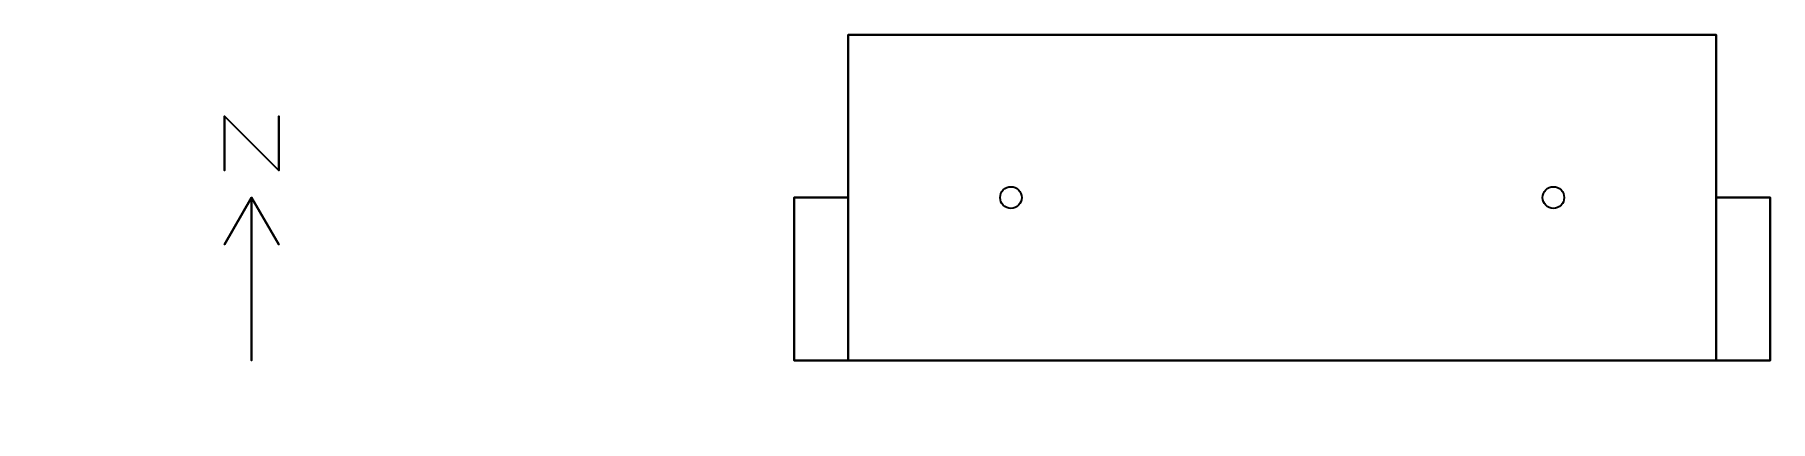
# Model space of a CAD drawing. Header units: metres. Extents: x -15 to 17, y -1.1 to 6.
import ezdxf

# ---------------------------------------------------------------- set-up
doc = ezdxf.new("R2010")
doc.units = ezdxf.units.M

msp = doc.modelspace()

# ---------------------------------------------------------------- linework, layer by layer
at = {"layer": '1', "color": 3}
for points in [[(-11.5, 4.5, 0.1), (-11.5, 4.5), (-11.5, 3.5), (-11.5, 3.5, 0.1)], [(-11.5, 4.5, 0.1), (-11.5, 4.5), (-10.5, 3.5), (-10.5, 3.5, 0.1)], [(-10.5, 4.5, 0.1), (-10.5, 4.5), (-10.5, 3.5), (-10.5, 3.5, 0.1)], [(-11, 3, 0.1), (-11, 3), (-11.5, 2.13397), (-11.5, 2.13397, 0.1)], [(-11, 3, 0.1), (-11, 3), (-11, 0), (-11, 0, 0.1)], [(-11, 3, 0.1), (-11, 3), (-10.5, 2.13397), (-10.5, 2.13397, 0.1)]]:
    msp.add_3dface(points, dxfattribs=at)
at = {"layer": 'ZONE_ONE', "color": 10}
msp.add_circle((3, 3, 1), 0.2, dxfattribs=at)
msp.add_circle((3, 3, 1), 0.2, dxfattribs=at)
at = {"layer": 'ZONE_ONE', "color": 5}
msp.add_circle((13, 3, 1), 0.2, dxfattribs=at)
msp.add_circle((13, 3, 1), 0.2, dxfattribs=at)
at = {"layer": 'ZONE_ONE', "color": 43}
for points in [[(16, 6, 2.7), (16, 6), (0, 6), (0, 6, 2.7)], [(0, 6, 2.7), (0, 6), (0, 0), (0, 0, 2.7)], [(16, 0, 2.7), (16, 0), (16, 6), (16, 6, 2.7)], [(0, 0, 2.7), (0, 0), (16, 0), (16, 0, 2.7)]]:
    msp.add_3dface(points, dxfattribs=at)
at = {"layer": 'ZONE_ONE', "color": 8}
msp.add_3dface([(0, 0), (0, 6), (16, 6), (16, 0)], dxfattribs=at)
at = {"layer": 'ZONE_ONE', "color": 15}
msp.add_3dface([(0, 6, 2.7), (0, 0, 2.7), (16, 0, 2.7), (16, 6, 2.7)], dxfattribs=at)
at = {"layer": 'ZONE_ONE', "color": 13}
for points in [[(0, 3, 2.7), (-1, 3, 2.7), (-1, 0, 2.7), (0, 0, 2.7)], [(0, 0, 2.7), (-1, 0, 2.7), (-1, 3, 2.7), (0, 3, 2.7)], [(16, 0, 2.7), (17, 0, 2.7), (17, 3, 2.7), (16, 3, 2.7)], [(16, 3, 2.7), (17, 3, 2.7), (17, 0, 2.7), (16, 0, 2.7)]]:
    msp.add_3dface(points, dxfattribs=at)
at = {"layer": 'ZONE_ONE', "color": 143}
for points in [[(0, 3, 2.2), (0, 3, 0.2), (0, 0, 0.2), (0, 0, 2.2)], [(16, 0, 2.2), (16, 0, 0.2), (16, 3, 0.2), (16, 3, 2.2)]]:
    msp.add_3dface(points, dxfattribs=at)

doc.saveas('drawing.dxf')
